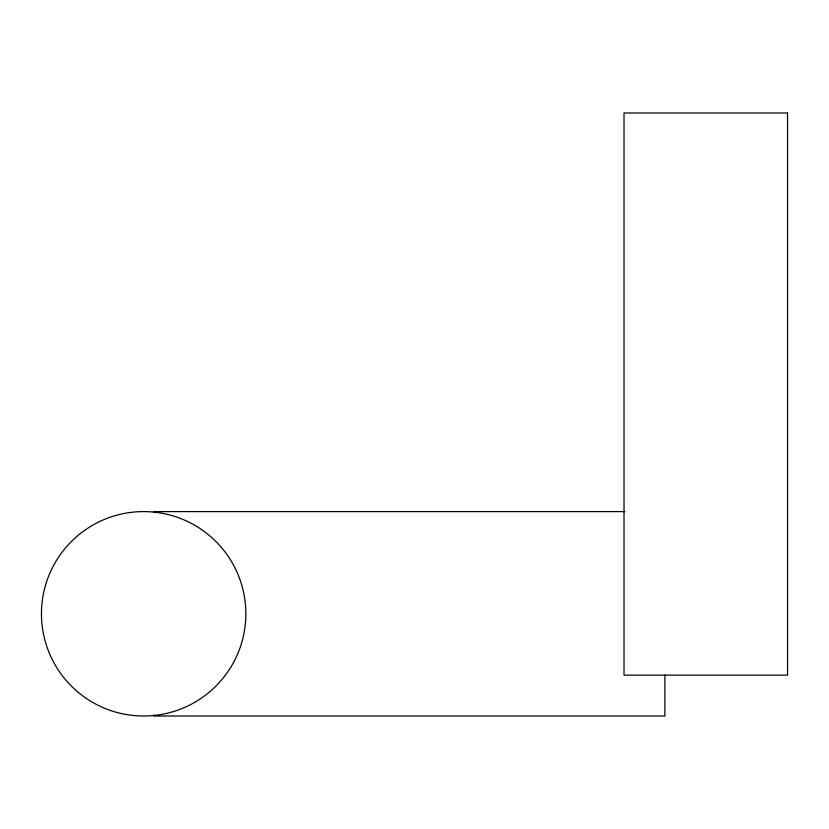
<?xml version="1.0" encoding="UTF-8"?>
<svg xmlns="http://www.w3.org/2000/svg" width="829" height="829" viewBox="0 0 829 829"><rect width="100%" height="100%" fill="white"/><g stroke="black" fill="none" stroke-linecap="round" stroke-linejoin="round"><path stroke-width="1.24" d="M624.797 511.597L153.873 511.597L153.873 512.633M664.899 675.055L664.899 716.007L153.873 716.007L153.873 714.961M787.55 112.993L624.019 112.993L624.019 675.127L787.55 675.127L787.55 112.993M86.371 698.443A102.205 102.205 0 0 0 245.602 621.087A102.205 102.205 0 0 0 98.993 521.866A102.205 102.205 0 0 0 86.371 698.443"/></g></svg>
